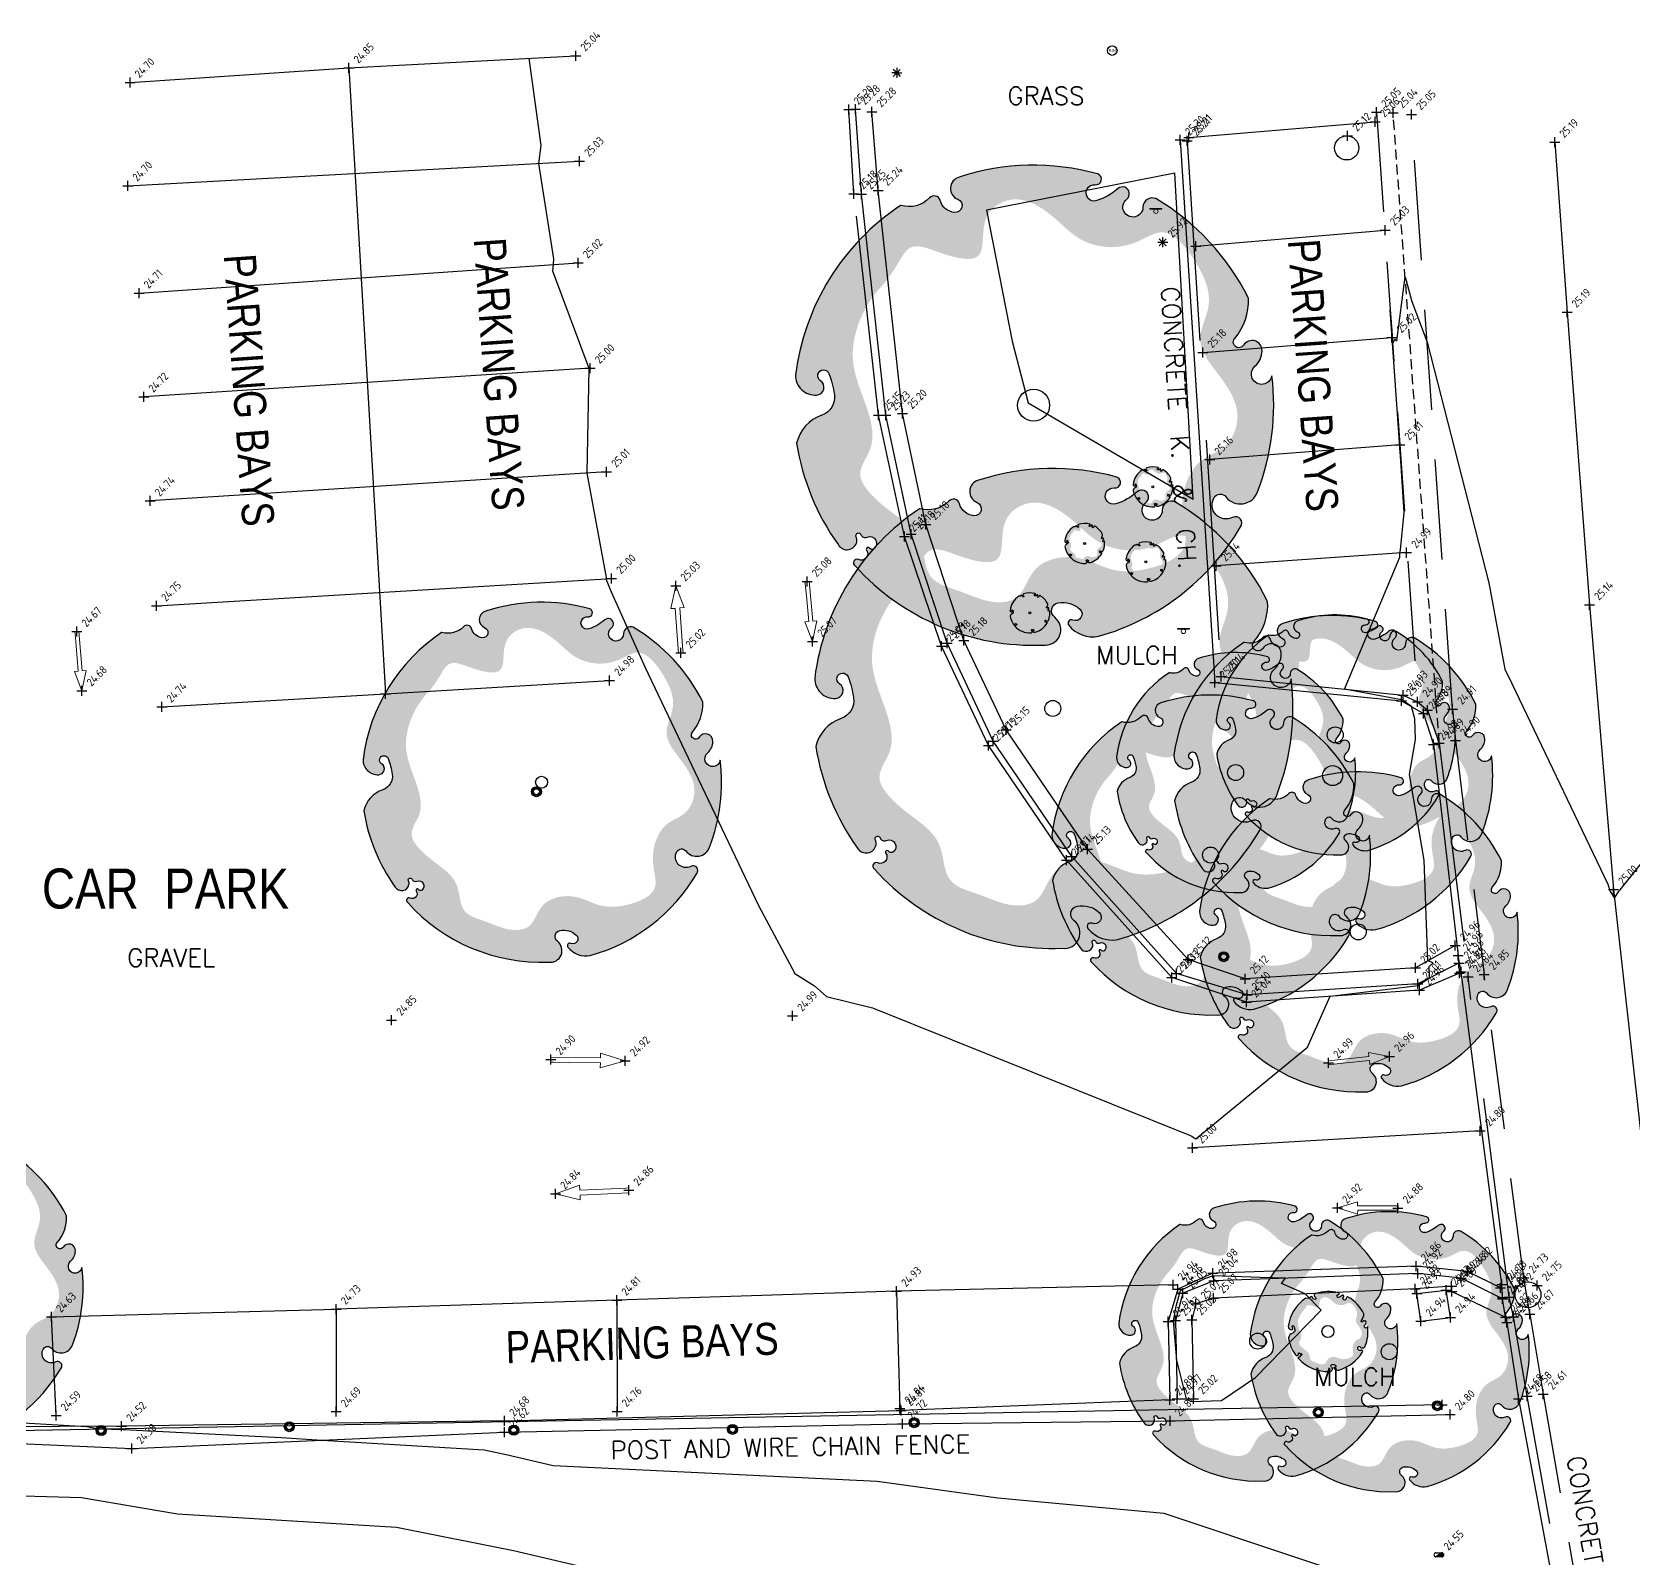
# Model space of a CAD drawing. Header units: metres. Extents: x 245957 to 247358, y 7418632 to 7419642.
# Drawn here: x 246220.2 to 246260.24, y 7419026.4 to 7419064.56 of the extents above; entities that cross this region are included whole.
import ezdxf
from ezdxf.enums import TextEntityAlignment as Align

# ---------------------------------------------------------------- set-up
doc = ezdxf.new("R2010")
doc.units = ezdxf.units.M
for name, pattern in [('DASHED', [0.75, 0.5, -0.25]), ('HIDDEN', [0.375, 0.25, -0.125]), ('PHANTOM', [2.5, 1.25, -0.25, 0.25, -0.25, 0.25, -0.25])]:
    doc.linetypes.add(name, pattern=pattern)
for name, color, linetype in [('-TEXT', 7, 'Continuous'), ('102_TOP_OF_BANK', 37, 'PHANTOM'), ('102_TOP_OF_BANK-L', 37, 'PHANTOM'), ('102_TOP_OF_BANK-S', 37, 'PHANTOM'), ('104_EXISTING_SURFACE-L', 35, 'Continuous'), ('104_EXISTING_SURFACE-S', 35, 'Continuous'), ('201_SINGLE_TREE-H', 63, 'Continuous'), ('201_SINGLE_TREE-S', 96, 'Continuous'), ('301_DRAIN_CONC-EARTH', 84, 'HIDDEN'), ('301_DRAIN_CONC-EARTH-S', 84, 'Continuous'), ('403_EDGE_OF_BITUMEN', 8, 'Continuous'), ('403_EDGE_OF_BITUMEN-L', 8, 'Continuous'), ('403_EDGE_OF_BITUMEN-S', 8, 'Continuous'), ('408_BACK_OF_KERB', 10, 'Continuous'), ('408_BACK_OF_KERB-L', 10, 'Continuous'), ('408_BACK_OF_KERB-S', 10, 'Continuous'), ('418_LANE_LINE_SOLID', 53, 'Continuous'), ('418_LANE_LINE_SOLID-L', 53, 'Continuous'), ('418_LANE_LINE_SOLID-S', 53, 'Continuous'), ('503_SIGN-S', 89, 'Continuous'), ('521_BOLLARD', 89, 'Continuous'), ('521_BOLLARD-S', 89, 'Continuous'), ('522_RUBBISH_BIN-S', 89, 'Continuous'), ('721_TELECOM_PIT-L', 7, 'Continuous'), ('721_TELECOM_PIT-S', 7, 'Continuous'), ('903_FENCE', 24, 'FENCELINE'), ('903_FENCE-S', 24, 'Continuous'), ('EX-LINEMARKING_(SLS)', 53, 'Continuous'), ('L301_DRAIN_CONC-EARTH-L', 255, 'Continuous'), ('Surface_Contours_Major', 4, 'Continuous'), ('Surface_Contours_Minor', 253, 'Continuous')]:
    doc.layers.add(name, color=color, linetype=linetype)
for name, color, linetype, true_color in [('406_LIP_OF_KERB', 7, 'HIDDEN', 0xff4100), ('406_LIP_OF_KERB-L', 7, 'HIDDEN', 0xff4100), ('406_LIP_OF_KERB-S', 7, 'HIDDEN', 0xff4100), ('407_INVERT_OF_KERB', 7, 'DASHED', 0xff4100), ('407_INVERT_OF_KERB-L', 7, 'DASHED', 0xff4100), ('407_INVERT_OF_KERB-S', 7, 'DASHED', 0xff4100), ('419_EDGE_OF_CONCRETE', 7, 'Continuous', 0xff4100), ('419_EDGE_OF_CONCRETE-L', 7, 'Continuous', 0xff4100), ('419_EDGE_OF_CONCRETE-S', 7, 'Continuous', 0xff4100), ('711_LIGHT_POLE-S', 7, 'Continuous', 0xffa500), ('748_SEWER_PIT_STRING', 7, 'Continuous', 0xfffd66), ('748_SEWER_PIT_STRING-L', 7, 'Continuous', 0xfffd66), ('748_SEWER_PIT_STRING-S', 7, 'Continuous', 0xfffd66), ('762_UNCLASSIFIED_PIT', 7, 'Continuous', 0xff64ac), ('762_UNCLASSIFIED_PIT-L', 7, 'Continuous', 0xff64ac), ('762_UNCLASSIFIED_PIT-S', 7, 'Continuous', 0xff64ac), ('765_UNCLASS_OBJECT-L', 7, 'Continuous', 0xff64ac), ('765_UNCLASS_OBJECT-S', 7, 'Continuous', 0xff64ac)]:
    doc.layers.add(name, color=color, linetype=linetype, true_color=true_color)
doc.styles.add('BOLD', font='ARIALN.TTF')
doc.styles.add('ISO', font='iso.shx')
doc.styles.add('ISO2.5', font='isocp.shx', dxfattribs={"height": 2.5})
doc.styles.get("Standard").update_dxf_attribs({"font": 'SIMPLEX.shx'})
doc.linetypes.add('FENCELINE', pattern='A,0.5,-0.2,["/",Standard,S=0.1,R=0,X=0,Y=-0.05],-0.25', length=0.95)

# ---------------------------------------------------------------- blocks, each defined once
blk = doc.blocks.new('721')
blk.add_hatch(color=256).paths.add_polyline_path([(-0.3, -0.2), (0.3, -0.2, 1), (0.3, 0.2)])
at = {"color": 0, "linetype": 'Continuous'}
for p, q in [((-0.3, 0.2), (0.3, 0.2)), ((0.3, -0.2), (-0.3, -0.2))]:
    blk.add_line(p, q, dxfattribs=at)
blk.add_line((0.3, 0.2), (-0.3, -0.2))
for centre, start, end in [((-0.3, 0), 90, 270), ((0.3, 0), 270, 90)]:
    blk.add_arc(centre, 0.2, start, end, dxfattribs=at)
blk = doc.blocks.new('CROSS')
at = {"color": 0, "linetype": 'Continuous'}
for p, q in [((-0.5, 0), (0.5, 0)), ((0, -0.5), (0, 0.5))]:
    blk.add_line(p, q, dxfattribs=at)
blk = doc.blocks.new('521')
at = {"layer": '521_BOLLARD', "color": 0}
for radius in [0.5, 0.39, 0.3]:
    blk.add_circle((0, 0), radius, dxfattribs=at)
blk = doc.blocks.new('503')
at = {"color": 0, "linetype": 'Continuous', "lineweight": 13}
for p, q in [((-0.51, 0.24), (0.49, 0.24)), ((-0.51, 0.18), (0.49, 0.18))]:
    blk.add_line(p, q, dxfattribs=at)
for p, q in [((-0.51, 0.24), (-0.51, 0.18)), ((0.49, 0.18), (0.49, 0.24))]:
    blk.add_line(p, q)
blk.add_circle((0, 0), 0.181, dxfattribs=at)
blk = doc.blocks.new('711')
blk.add_hatch(color=0).paths.add_polyline_path([(0.18, 0, 1), (-0.18, 0, 1)])
at = {"color": 0}
for p, q in [((-0.18, 0), (-0.5, 0)), ((-0.13, 0.13), (-0.35, 0.35)), ((0, 0.5), (0, 0.18)), ((0.13, 0.13), (0.35, 0.35)), ((0.18, 0), (0.5, 0)), ((-0.35, -0.35), (-0.13, -0.13)), ((0, -0.18), (0, -0.5)), ((0.13, -0.13), (0.35, -0.35))]:
    blk.add_line(p, q, dxfattribs=at)
blk.add_circle((0, 0), 0.177, dxfattribs=at)
blk = doc.blocks.new('522')
at = {"color": 0}
blk.add_circle((0, 0), 0.478, dxfattribs=at).dxf.unprotected_set("ltscale", 0)
at = {"color": 0, "style": 'ISO'}
blk.add_text('BIN', height=0.317, dxfattribs=at).set_placement((0, 0), align=Align.MIDDLE_CENTER)
blk = doc.blocks.new('765')
at = {"color": 0, "linetype": 'Continuous'}
for p, q in [((-0.5, 0), (0.5, 0)), ((-0.35, 0.35), (0.35, -0.35)), ((-0.35, -0.35), (0.35, 0.35)), ((0, -0.5), (0, 0.5))]:
    blk.add_line(p, q, dxfattribs=at)
blk = doc.blocks.new('201T')
at = {"layer": '201_SINGLE_TREE-S'}
blk.add_circle((0, 0), 0.5, dxfattribs=at)
blk = doc.blocks.new('201C')
at = {"layer": '201_SINGLE_TREE-H', "transparency": 33554534}
h = blk.add_hatch(color=256, dxfattribs=at)
h.paths.add_polyline_path([(-0.3717, -0.3344, 0.222926), (0.0196, -0.4996, 0.770799), (0.0439, -0.4417, -0.650302), (0.0511, -0.4116, -0.234737), (0.0964, -0.4247, -0.847312), (0.0816, -0.4475, 0.78443), (0.0732, -0.4583, 0.276934), (0.1352, -0.4813, 0.193599), (0.4309, -0.2536, 0.800435), (0.4144, -0.2337, -0.75216), (0.3757, -0.1925, -0.528914), (0.4006, -0.1909, 0.594112), (0.4663, -0.1804, 0.123805), (0.4962, 0.0616, -1.41759), (0.4607, 0.0811, 0.206906), (0.4758, 0.1133, 0.759729), (0.4374, 0.1252, -1.073307), (0.4187, 0.1392, 0.194379), (0.4474, 0.2231, 0.144612), (0.2544, 0.4304, 0.53339), (0.2277, 0.4128, -1.592592), (0.1939, 0.4293, 1.030038), (0.1758, 0.4513, -0.10361), (0.1314, 0.4262, -1.238487), (0.1282, 0.4593, 0.884725), (0.1336, 0.4818, 0.147549), (-0.1551, 0.4753, 0.71725), (-0.1579, 0.4291, -0.864032), (-0.1646, 0.4015, -0.310704), (-0.1946, 0.4266, 0.58143), (-0.2167, 0.4321, -0.281558), (-0.2766, 0.4162), (-0.2775, 0.4159, 0.217121), (-0.4959, 0.0634), (-0.4959, 0.0634, 0.440011), (-0.4522, 0.021, 0.723973), (-0.4442, 0.0516, -1.384648), (-0.4262, 0.0659, -0.051107), (-0.4149, 0.0223, -0.361502), (-0.441, -0.0208, 0.256822), (-0.4937, -0.0791, 0.116166), (-0.4065, -0.2911, 0.67803), (-0.3682, -0.2843, 0.170035), (-0.3696, -0.274, -1.054701), (-0.3596, -0.2696, 0.431903), (-0.3468, -0.2749, -0.910728), (-0.3329, -0.2993, -0.42046), (-0.3418, -0.2976, 1.007885), (-0.3479, -0.3018, -0.766634), (-0.3646, -0.3216, 0.938602), (-0.3717, -0.3344)])
edge = h.paths.add_edge_path(flags=16)
edge.add_spline(control_points=[(-0.3177, 0.2468), (-0.303, 0.2628), (-0.2856, 0.2893), (-0.256, 0.3411), (-0.1928, 0.3155), (-0.0921, 0.286), (-0.1162, 0.3941), (-0.0359, 0.4462), (0.0392, 0.3985), (0.1028, 0.3299), (0.1957, 0.3214), (0.2784, 0.3804), (0.3442, 0.2961), (0.3785, 0.2147), (0.3303, 0.1307), (0.3915, 0.0592), (0.4378, -0.0139), (0.4055, -0.0919), (0.3459, -0.1091), (0.3102, -0.1666), (0.3057, -0.2282), (0.3286, -0.3091), (0.2408, -0.3447), (0.1647, -0.3496), (0.103, -0.3142), (0.0463, -0.3153), (0.0047, -0.3356), (-0.0139, -0.3682), (-0.0327, -0.4069), (-0.0927, -0.4151), (-0.1463, -0.3868), (-0.23, -0.3665), (-0.2245, -0.2773), (-0.2864, -0.2294), (-0.3344, -0.1941), (-0.3737, -0.1409), (-0.3276, -0.0866), (-0.344, -0.0009), (-0.3866, 0.0828), (-0.3665, 0.1796), (-0.3359, 0.2271), (-0.3177, 0.2468)], knot_values=[0, 0, 0, 0, 0.064972, 0.101243, 0.15652, 0.245586, 0.324463, 0.387907, 0.486094, 0.554514, 0.671826, 0.728629, 0.823661, 0.919885, 0.989953, 1.075257, 1.171704, 1.23593, 1.293575, 1.346478, 1.426142, 1.479146, 1.570817, 1.644481, 1.712561, 1.774901, 1.807, 1.846291, 1.885582, 1.928182, 2.007036, 2.074591, 2.151638, 2.226455, 2.293426, 2.340744, 2.397548, 2.47317, 2.587294, 2.673595, 2.754259, 2.754259, 2.754259, 2.754259], degree=3, periodic=0)
at = {"layer": '201_SINGLE_TREE-S'}
blk.add_lwpolyline([(-0.3717, -0.3344, 0.222926), (0.0196, -0.4996, 0.770799), (0.0439, -0.4417, -0.650302), (0.0511, -0.4116, -0.234737), (0.0964, -0.4247, -0.847312), (0.0816, -0.4475, 0.78443), (0.0732, -0.4583, 0.276934), (0.1352, -0.4813, 0.193599), (0.4309, -0.2536, 0.800435), (0.4144, -0.2337, -0.75216), (0.3757, -0.1925, -0.528914), (0.4006, -0.1909, 0.594112), (0.4663, -0.1804, 0.123805), (0.4962, 0.0616, -1.41759), (0.4607, 0.0811, 0.206906), (0.4758, 0.1133, 0.759729), (0.4374, 0.1252, -1.073307), (0.4187, 0.1392, 0.194379), (0.4474, 0.2231, 0.144612), (0.2544, 0.4304, 0.53339), (0.2277, 0.4128, -1.592592), (0.1939, 0.4293, 1.030038), (0.1758, 0.4513, -0.10361), (0.1314, 0.4262, -1.238487), (0.1282, 0.4593, 0.884725), (0.1336, 0.4818, 0.147549), (-0.1551, 0.4753, 0.71725), (-0.1579, 0.4291, -0.864032), (-0.1646, 0.4015, -0.310704), (-0.1946, 0.4266, 0.58143), (-0.2167, 0.4321, -0.281558), (-0.2766, 0.4162), (-0.2775, 0.4159, 0.217121), (-0.4959, 0.0634), (-0.4959, 0.0634, 0.440011), (-0.4522, 0.021, 0.723973), (-0.4442, 0.0516, -1.384648), (-0.4262, 0.0659, -0.051107), (-0.4149, 0.0223, -0.361502), (-0.441, -0.0208, 0.256822), (-0.4937, -0.0791, 0.116166), (-0.4065, -0.2911, 0.67803), (-0.3682, -0.2843, 0.170035), (-0.3696, -0.274, -1.054701), (-0.3596, -0.2696, 0.431903), (-0.3468, -0.2749, -0.910728), (-0.3329, -0.2993, -0.42046), (-0.3418, -0.2976, 1.007885), (-0.3479, -0.3018, -0.766634), (-0.3646, -0.3216, 0.938602), (-0.3717, -0.3344)], format="xyb", dxfattribs=at)
blk = doc.blocks.new('CK')
at = {"layer": '-TEXT'}
blk.add_text('CONCRETE  K.  &  CH.', height=0.45, dxfattribs=at).set_placement((-0.032, -0.236), align=Align.CENTER)
blk = doc.blocks.new('GR')
at = {"layer": '-TEXT'}
blk.add_text('GRAVEL', height=0.45, dxfattribs=at).set_placement((0.042, -0.219), align=Align.CENTER)
blk = doc.blocks.new('G')
at = {"layer": '-TEXT'}
blk.add_text('GRASS', height=0.45, dxfattribs=at).set_placement((0.021, -0.235), align=Align.CENTER)
blk = doc.blocks.new('M')
at = {"layer": '-TEXT'}
blk.add_text('MULCH', height=0.45, dxfattribs=at).set_placement((0.021, -0.224), align=Align.CENTER)
blk = doc.blocks.new('T')
at = {"color": 0, "linetype": 'Continuous', "lineweight": 13}
for p, q in [((0, 0), (2.4, 0.36)), ((2.4, -0.36), (0, 0)), ((2.4, 0.36), (2.4, 0.12)), ((2.4, 0.12), (5.481, 0.12)), ((5.481, 0.12), (6.941, 0.12)), ((7.2, 0.12), (6.941, 0.12)), ((7.2, 0.12), (7.2, -0.12)), ((2.409, -0.12), (2.4, -0.36)), ((7.2, -0.12), (2.409, -0.12))]:
    blk.add_line(p, q, dxfattribs=at)

msp = doc.modelspace()

# ---------------------------------------------------------------- linework, layer by layer
at = {"layer": '102_TOP_OF_BANK', "ltscale": 20}
for p, q in [((246232.008, 7419029.567), (246241.96, 7419029.776)), ((246241.96, 7419029.776), (246248.646, 7419029.848)), ((246248.646, 7419029.848), (246255.641, 7419030.003)), ((246219.212, 7419029.309), (246222.693, 7419029.157)), ((246222.693, 7419029.157), (246232.008, 7419029.567))]:
    msp.add_line(p, q, dxfattribs=at)
at = {"layer": '301_DRAIN_CONC-EARTH'}
msp.add_line((246255.368, 7419046.789), (246254.218, 7419062.545), dxfattribs=at)
at = {"layer": '403_EDGE_OF_BITUMEN'}
for p, q in [((246232.011, 7419029.847), (246241.921, 7419030.105)), ((246248.641, 7419030.37), (246241.921, 7419030.105)), ((246222.44, 7419029.715), (246219.257, 7419029.696)), ((246232.011, 7419029.847), (246222.44, 7419029.715))]:
    msp.add_line(p, q, dxfattribs=at)
at = {"layer": '406_LIP_OF_KERB', "ltscale": 10}
for p, q in [((246253.802, 7419062.563), (246254.83, 7419047.825)), ((246255.701, 7419047.641), (246254.673, 7419062.505)), ((246255.701, 7419047.641), (246255.773, 7419046.852)), ((246255.773, 7419046.852), (246256.494, 7419041.004)), ((246257.482, 7419033.427), (246256.494, 7419041.004)), ((246257.63, 7419032.516), (246257.482, 7419033.427)), ((246257.63, 7419032.516), (246257.968, 7419030.514)), ((246257.968, 7419030.514), (246259.808, 7419019.914))]:
    msp.add_line(p, q, dxfattribs=at)
at = {"layer": '407_INVERT_OF_KERB', "ltscale": 10}
for p, q in [((246240.741, 7419060.521), (246240.618, 7419062.631)), ((246249.071, 7419061.847), (246249.919, 7419048.457)), ((246241.357, 7419054.99), (246240.741, 7419060.521)), ((246242.003, 7419051.958), (246241.357, 7419054.99)), ((246242.931, 7419049.212), (246242.003, 7419051.958)), ((246244.107, 7419046.726), (246242.931, 7419049.212)), ((246249.919, 7419048.457), (246254.466, 7419047.99)), ((246254.466, 7419047.99), (246254.83, 7419047.825)), ((246254.83, 7419047.825), (246255.079, 7419047.609)), ((246255.079, 7419047.609), (246255.368, 7419046.789)), ((246246.056, 7419043.86), (246244.107, 7419046.726)), ((246255.368, 7419046.789), (246256.091, 7419040.948)), ((246246.056, 7419043.86), (246248.684, 7419040.934)), ((246250.555, 7419040.316), (246248.684, 7419040.934)), ((246255.879, 7419041.04), (246254.877, 7419040.615)), ((246257.115, 7419032.943), (246256.091, 7419040.948)), ((246254.877, 7419040.615), (246250.555, 7419040.316)), ((246254.792, 7419033.718), (246249.71, 7419033.537)), ((246256.077, 7419033.585), (246254.792, 7419033.718)), ((246249.71, 7419033.537), (246248.839, 7419033.143)), ((246256.902, 7419033.174), (246256.077, 7419033.585)), ((246248.839, 7419033.143), (246248.594, 7419032.329)), ((246257.227, 7419032.45), (246257.115, 7419032.943)), ((246257.564, 7419030.463), (246257.227, 7419032.45)), ((246248.594, 7419032.329), (246248.641, 7419030.37)), ((246259.444, 7419019.894), (246257.564, 7419030.463))]:
    msp.add_line(p, q, dxfattribs=at)
at = {"layer": '408_BACK_OF_KERB'}
for p, q in [((246240.929, 7419060.515), (246240.784, 7419062.632)), ((246248.899, 7419061.868), (246249.758, 7419048.302)), ((246241.539, 7419054.984), (246240.929, 7419060.515)), ((246242.175, 7419052.015), (246241.539, 7419054.984)), ((246243.072, 7419049.288), (246242.175, 7419052.015)), ((246244.226, 7419046.834), (246243.072, 7419049.288)), ((246249.758, 7419048.302), (246254.423, 7419047.847)), ((246254.423, 7419047.847), (246254.98, 7419047.531)), ((246254.98, 7419047.531), (246255.229, 7419046.754)), ((246246.19, 7419043.958), (246244.226, 7419046.834)), ((246255.229, 7419046.754), (246255.84, 7419041.484)), ((246246.19, 7419043.958), (246248.8, 7419041.03)), ((246255.862, 7419041.285), (246254.831, 7419040.774)), ((246255.914, 7419041.069), (246255.84, 7419041.484)), ((246250.568, 7419040.501), (246248.8, 7419041.03)), ((246256.937, 7419033.254), (246255.914, 7419041.069)), ((246254.831, 7419040.774), (246250.568, 7419040.501)), ((246249.733, 7419033.347), (246248.961, 7419033.042)), ((246254.831, 7419033.533), (246249.733, 7419033.347)), ((246255.921, 7419033.413), (246254.831, 7419033.533)), ((246256.952, 7419032.895), (246255.921, 7419033.413)), ((246256.949, 7419032.928), (246256.937, 7419033.254)), ((246248.961, 7419033.042), (246248.782, 7419032.356)), ((246256.952, 7419032.895), (246256.949, 7419032.928)), ((246257.027, 7419032.441), (246256.952, 7419032.895)), ((246257.062, 7419032.31), (246257.027, 7419032.441)), ((246248.782, 7419032.356), (246248.821, 7419030.397)), ((246257.062, 7419032.31), (246257.353, 7419030.4)), ((246257.353, 7419030.4), (246259.31, 7419019.861))]:
    msp.add_line(p, q, dxfattribs=at)
at = {"layer": '418_LANE_LINE_SOLID'}
for p, q in [((246222.651, 7419063.306), (246228.122, 7419063.671)), ((246228.122, 7419063.671), (246233.789, 7419063.973)), ((246228.122, 7419063.671), (246229.039, 7419048.023)), ((246249.108, 7419061.925), (246253.767, 7419062.319)), ((246258.255, 7419061.808), (246258.563, 7419057.563)), ((246222.595, 7419060.723), (246233.884, 7419061.337)), ((246249.284, 7419059.21), (246254.017, 7419059.611)), ((246222.877, 7419058.04), (246233.851, 7419058.793)), ((246258.563, 7419057.563), (246259.124, 7419050.248)), ((246249.458, 7419056.553), (246254.189, 7419056.931)), ((246234.151, 7419056.161), (246222.995, 7419055.443)), ((246254.381, 7419054.248), (246249.633, 7419053.876)), ((246234.562, 7419053.567), (246223.154, 7419052.844)), ((246254.555, 7419051.55), (246249.798, 7419051.222)), ((246223.313, 7419050.218), (246234.683, 7419050.906)), ((246259.124, 7419050.248), (246259.724, 7419043.133)), ((246229.039, 7419048.023), (246234.632, 7419048.354)), ((246223.446, 7419047.693), (246229.039, 7419048.023)), ((246259.724, 7419043.133), (246260.403, 7419037.079)), ((246256.396, 7419037.097), (246249.204, 7419036.669)), ((246248.717, 7419033.245), (246241.808, 7419033.089)), ((246234.814, 7419032.862), (246227.802, 7419032.638)), ((246241.808, 7419033.089), (246234.814, 7419032.862)), ((246234.814, 7419032.862), (246234.823, 7419030.084)), ((246241.808, 7419033.089), (246241.887, 7419030.155)), ((246220.685, 7419032.445), (246227.802, 7419032.638)), ((246220.803, 7419029.98), (246220.685, 7419032.445)), ((246227.802, 7419032.638), (246227.801, 7419030.078))]:
    msp.add_line(p, q, dxfattribs=at)
at = {"layer": '419_EDGE_OF_CONCRETE'}
for p, q in [((246241.348, 7419060.605), (246241.188, 7419062.573)), ((246241.959, 7419055.031), (246241.348, 7419060.605)), ((246242.537, 7419052.254), (246241.959, 7419055.031)), ((246243.491, 7419049.352), (246242.537, 7419052.254)), ((246244.551, 7419047.119), (246243.491, 7419049.352)), ((246246.58, 7419044.139), (246244.551, 7419047.119)), ((246246.58, 7419044.139), (246249.099, 7419041.379)), ((246255.77, 7419041.734), (246254.776, 7419041.168)), ((246250.521, 7419040.901), (246249.099, 7419041.379)), ((246254.776, 7419041.168), (246250.521, 7419040.901)), ((246249.732, 7419032.918), (246249.286, 7419032.775)), ((246254.768, 7419033.149), (246249.732, 7419032.918)), ((246255.677, 7419033.215), (246254.768, 7419033.149)), ((246255.687, 7419033.079), (246255.677, 7419033.215)), ((246255.687, 7419033.079), (246257.027, 7419032.441)), ((246249.286, 7419032.775), (246249.186, 7419032.373)), ((246249.186, 7419032.373), (246249.226, 7419030.396)), ((246248.641, 7419030.37), (246248.821, 7419030.397)), ((246248.821, 7419030.397), (246249.226, 7419030.396))]:
    msp.add_line(p, q, dxfattribs=at)
at = {"layer": '748_SEWER_PIT_STRING'}
for centre, radius in [((246253.057, 7419061.667), 0.301), ((246257.588, 7419033.001), 0.324)]:
    msp.add_circle(centre, radius, dxfattribs=at)
at = {"layer": '762_UNCLASSIFIED_PIT'}
for p, q in [((246254.81, 7419033.031), (246255.547, 7419033.118)), ((246254.911, 7419032.342), (246254.81, 7419033.031)), ((246255.648, 7419032.429), (246255.547, 7419033.118)), ((246254.911, 7419032.342), (246255.648, 7419032.429))]:
    msp.add_line(p, q, dxfattribs=at)
at = {"layer": '903_FENCE', "ltscale": 20}
msp.add_line((246255.447, 7419030.25), (246217.058, 7419029.549), dxfattribs=at)
at = {"layer": 'Surface_Contours_Major'}
for points, elevation in [([(246232.62, 7419063.91), (246232.917, 7419061.728), (246232.86, 7419061.281), (246233.231, 7419058.899), (246233.223, 7419058.75), (246233.213, 7419058.595), (246234.121, 7419056.158), (246234.119, 7419056.15), (246234.067, 7419053.535), (246234.547, 7419050.928), (246234.546, 7419050.897), (246234.677, 7419050.573), (246235.516, 7419048.694), (246238.361, 7419042.732), (246239.267, 7419041.03), (246239.754, 7419040.721), (246240.058, 7419040.453), (246241.21, 7419040.174), (246249.167, 7419036.974), (246249.291, 7419036.901), (246252.077, 7419039.188), (246252.643, 7419040.46), (246254.844, 7419040.732), (246254.939, 7419040.801), (246255.128, 7419040.92), (246255.119, 7419041.204), (246255.214, 7419041.298), (246255.085, 7419041.344), (246254.995, 7419043.867), (246254.625, 7419046.002), (246254.779, 7419046.881), (246254.757, 7419047.394), (246254.675, 7419047.704), (246254.47, 7419047.844), (246254.43, 7419047.87), (246253.005, 7419048.14), (246254.385, 7419051.436), (246254.388, 7419051.538), (246254.398, 7419051.624), (246254.491, 7419052.55), (246254.419, 7419053.717), (246254.147, 7419057.623), (246254.213, 7419056.776), (246254.259, 7419056.886), (246254.309, 7419056.846), (246254.518, 7419058.446), (246254.688, 7419057.83), (246255.067, 7419056.813), (246256.612, 7419050.796), (246257.01, 7419048.637), (246257.182, 7419048.279), (246259.581, 7419043.267), (246259.645, 7419043.08), (246259.749, 7419042.916), (246259.857, 7419043.091), (246259.89, 7419043.119), (246261.821, 7419045.535)], 25), ([(246218.802, 7419028.006), (246221.441, 7419027.934), (246223.837, 7419027.523), (246229.311, 7419027.194), (246232.236, 7419026.604), (246238.523, 7419025.135)], 24)]:
    msp.add_lwpolyline(points, dxfattribs=dict(at, elevation=elevation))
at = {"layer": 'Surface_Contours_Major', "elevation": 25}
msp.add_lwpolyline([(246250.892, 7419033.431), (246249.718, 7419033.476), (246249.5, 7419033.398), (246248.894, 7419033.097), (246248.79, 7419032.709), (246248.718, 7419032.346), (246248.803, 7419031.366), (246249.047, 7419030.396), (246249.16, 7419030.333), (246249.925, 7419030.353), (246250.78, 7419030.928), (246252.419, 7419032.619), (246252.016, 7419033.022), (246251.429, 7419033.28), (246251.526, 7419033.411)], close=True, dxfattribs=at)
at = {"layer": 'Surface_Contours_Minor', "elevation": 25.5}
msp.add_lwpolyline([(246249.219, 7419052.885), (246248.758, 7419061.038), (246244.057, 7419060.111), (246244.701, 7419056.834), (246245.094, 7419055.299)], close=True, dxfattribs=at)
at = {"layer": 'Surface_Contours_Minor', "elevation": 24.5}
msp.add_lwpolyline([(246219.842, 7419029.803), (246221.566, 7419029.709), (246221.888, 7419029.645), (246222.479, 7419029.631), (246226.433, 7419029.434), (246227.444, 7419029.366), (246231.503, 7419029.122), (246232.051, 7419029.011), (246233.23, 7419028.736), (246241.322, 7419028.34), (246244.339, 7419027.926), (246248.485, 7419027.541), (246255.122, 7419025.32)], dxfattribs=at)

# ---------------------------------------------------------------- block references
at = {"layer": '-TEXT'}
for name, p in [('G', (246245.521, 7419062.979)), ('M', (246247.797, 7419048.985)), ('GR', (246223.637, 7419041.419)), ('M', (246253.244, 7419030.947))]:
    msp.add_blockref(name, p, dxfattribs=at)
for p, rotation in [((246248.877, 7419054.641, -26.5), 273.5843111300367), ((246259.397, 7419025.454), 279.8518847396834)]:
    msp.add_blockref('CK', p, dxfattribs=dict(at, rotation=rotation))
at = {"layer": '102_TOP_OF_BANK-S', "xscale": 0.25, "yscale": 0.25, "zscale": 0.25}
for p in [(246255.641, 7419030.003), (246232.008, 7419029.567), (246241.96, 7419029.776), (246248.646, 7419029.848), (246222.693, 7419029.157)]:
    msp.add_blockref('CROSS', p, dxfattribs=at)
at = {"layer": '104_EXISTING_SURFACE-S', "xscale": 0.25, "yscale": 0.25, "zscale": 0.25}
for p in [(246239.21, 7419039.972), (246229.189, 7419039.866)]:
    msp.add_blockref('CROSS', p, dxfattribs=at)
at = {"layer": '201_SINGLE_TREE-S'}
for name, p, xscale, yscale, zscale in [('201C', (246245.233, 7419055.235), 12, 12, 12), ('201T', (246245.233, 7419055.235), 0.8, 0.8, 0.8), ('201C', (246245.713, 7419047.655), 12, 12, 12), ('201T', (246248.214, 7419053.193), 0.05, 0.05, 0.05), ('201T', (246246.508, 7419051.782), 0.05, 0.05, 0.05), ('201T', (246248.037, 7419051.319), 0.05, 0.05, 0.05), ('201C', (246232.937, 7419045.811), 9, 9, 9), ('201T', (246245.139, 7419050.045), 0.05, 0.05, 0.05), ('201C', (246252.706, 7419045.977), 8, 8, 8), ('201C', (246252.77, 7419046.994), 6, 6, 6), ('201C', (246250.282, 7419046.054), 6, 6, 6), ('201C', (246249.656, 7419043.992), 8, 8, 8), ('201T', (246245.713, 7419047.655), 0.4, 0.4, 0.4), ('201T', (246252.77, 7419046.994), 0.4, 0.4, 0.4), ('201C', (246253.346, 7419042.071), 8, 8, 8), ('201T', (246250.282, 7419046.054), 0.4, 0.4, 0.4), ('201T', (246252.706, 7419045.977), 0.5, 0.5, 0.5), ('201T', (246232.937, 7419045.811), 0.3, 0.3, 0.3), ('201T', (246249.656, 7419043.992), 0.4, 0.4, 0.4), ('201T', (246253.346, 7419042.071), 0.4, 0.4, 0.4), ('201C', (246217.481, 7419033.19), 8, 8, 8), ('201C', (246250.833, 7419031.842), 7, 7, 7), ('201C', (246254.12, 7419031.577), 7, 7, 7), ('201C', (246252.589, 7419032.081), 2, 2, 2), ('201T', (246250.833, 7419031.842), 0.4, 0.4, 0.4), ('201T', (246252.589, 7419032.081), 0.3, 0.3, 0.3), ('201T', (246254.12, 7419031.577), 0.4, 0.4, 0.4)]:
    msp.add_blockref(name, p, dxfattribs=dict(at, xscale=xscale, yscale=yscale, zscale=zscale))
for p in [(246248.214, 7419053.193), (246246.508, 7419051.782), (246248.037, 7419051.319), (246245.139, 7419050.045)]:
    msp.add_blockref('201C', p, dxfattribs=at)
at = {"layer": '301_DRAIN_CONC-EARTH-S', "xscale": 0.25, "yscale": 0.25, "zscale": 0.25}
msp.add_blockref('CROSS', (246254.218, 7419062.545), dxfattribs=at)
at = {"layer": '403_EDGE_OF_BITUMEN-S', "xscale": 0.25, "yscale": 0.25, "zscale": 0.25}
for p in [(246241.921, 7419030.105), (246222.44, 7419029.715), (246232.011, 7419029.847)]:
    msp.add_blockref('CROSS', p, dxfattribs=at)
at = {"layer": '406_LIP_OF_KERB-S', "xscale": 0.25, "yscale": 0.25, "zscale": 0.25}
for p in [(246255.701, 7419047.641), (246255.773, 7419046.852), (246256.494, 7419041.004), (246257.482, 7419033.427), (246257.63, 7419032.516), (246257.968, 7419030.514)]:
    msp.add_blockref('CROSS', p, dxfattribs=at)
at = {"layer": '407_INVERT_OF_KERB-S', "xscale": 0.25, "yscale": 0.25, "zscale": 0.25}
for p in [(246240.618, 7419062.631), (246249.071, 7419061.847), (246240.741, 7419060.521), (246241.357, 7419054.99), (246242.003, 7419051.958), (246242.931, 7419049.212), (246249.919, 7419048.457), (246254.466, 7419047.99), (246254.83, 7419047.825), (246255.079, 7419047.609), (246244.107, 7419046.726), (246255.368, 7419046.789), (246246.056, 7419043.86), (246248.684, 7419040.934), (246255.879, 7419041.04), (246256.091, 7419040.948), (246254.877, 7419040.615), (246250.555, 7419040.316), (246249.71, 7419033.537), (246254.792, 7419033.718), (246256.077, 7419033.585), (246248.839, 7419033.143), (246256.902, 7419033.174), (246257.115, 7419032.943), (246248.594, 7419032.329), (246257.227, 7419032.45), (246248.641, 7419030.37), (246257.564, 7419030.463)]:
    msp.add_blockref('CROSS', p, dxfattribs=at)
at = {"layer": '408_BACK_OF_KERB-S', "xscale": 0.25, "yscale": 0.25, "zscale": 0.25}
for p in [(246240.784, 7419062.632), (246248.899, 7419061.868), (246240.929, 7419060.515), (246241.539, 7419054.984), (246242.175, 7419052.015), (246243.072, 7419049.288), (246249.758, 7419048.302), (246254.423, 7419047.847), (246254.98, 7419047.531), (246244.226, 7419046.834), (246255.229, 7419046.754), (246246.19, 7419043.958), (246255.84, 7419041.484), (246255.862, 7419041.285), (246248.8, 7419041.03), (246254.831, 7419040.774), (246255.914, 7419041.069), (246250.568, 7419040.501), (246254.831, 7419033.533), (246249.733, 7419033.347), (246255.921, 7419033.413), (246256.937, 7419033.254), (246248.961, 7419033.042), (246256.949, 7419032.928), (246256.952, 7419032.895), (246248.782, 7419032.356), (246257.062, 7419032.31), (246248.821, 7419030.397), (246257.353, 7419030.4)]:
    msp.add_blockref('CROSS', p, dxfattribs=at)
at = {"layer": '418_LANE_LINE_SOLID-S', "xscale": 0.25, "yscale": 0.25, "zscale": 0.25}
for p in [(246233.789, 7419063.973), (246228.122, 7419063.671), (246222.651, 7419063.306), (246253.767, 7419062.319), (246249.108, 7419061.925), (246258.255, 7419061.808), (246233.884, 7419061.337), (246222.595, 7419060.723), (246254.017, 7419059.611), (246249.284, 7419059.21), (246233.851, 7419058.793), (246222.877, 7419058.04), (246258.563, 7419057.563), (246254.189, 7419056.931), (246249.458, 7419056.553), (246234.151, 7419056.161), (246222.995, 7419055.443), (246254.381, 7419054.248), (246234.562, 7419053.567), (246249.633, 7419053.876), (246223.154, 7419052.844), (246254.555, 7419051.55), (246249.798, 7419051.222), (246234.683, 7419050.906), (246239.572, 7419050.829), (246236.289, 7419050.725), (246223.313, 7419050.218), (246259.124, 7419050.248), (246221.323, 7419049.579), (246239.709, 7419049.333), (246236.417, 7419049.043), (246234.632, 7419048.354), (246221.451, 7419048.099), (246229.039, 7419048.023), (246223.446, 7419047.693), (246259.724, 7419043.133), (246233.168, 7419038.879), (246235.027, 7419038.845), (246252.604, 7419038.798), (246254.125, 7419038.958), (246256.396, 7419037.097), (246249.204, 7419036.669), (246233.285, 7419035.525), (246235.113, 7419035.611), (246252.826, 7419035.169), (246254.339, 7419035.168), (246248.717, 7419033.245), (246234.814, 7419032.862), (246241.808, 7419033.089), (246220.685, 7419032.445), (246227.802, 7419032.638), (246220.803, 7419029.98), (246227.801, 7419030.078), (246234.823, 7419030.084), (246241.887, 7419030.155)]:
    msp.add_blockref('CROSS', p, dxfattribs=at)
at = {"layer": '419_EDGE_OF_CONCRETE-S', "xscale": 0.25, "yscale": 0.25, "zscale": 0.25}
for p in [(246241.188, 7419062.573), (246253.802, 7419062.563), (246254.673, 7419062.505), (246241.348, 7419060.605), (246241.959, 7419055.031), (246242.537, 7419052.254), (246243.491, 7419049.352), (246244.551, 7419047.119), (246246.58, 7419044.139), (246255.77, 7419041.734), (246249.099, 7419041.379), (246254.776, 7419041.168), (246250.521, 7419040.901), (246254.768, 7419033.149), (246255.677, 7419033.215), (246249.286, 7419032.775), (246249.732, 7419032.918), (246255.687, 7419033.079), (246249.186, 7419032.373), (246257.027, 7419032.441), (246249.226, 7419030.396)]:
    msp.add_blockref('CROSS', p, dxfattribs=at)
at = {"layer": '503_SIGN-S', "xscale": 0.3, "yscale": 0.3, "zscale": 0.3}
for p in [(246248.288, 7419060.085), (246248.978, 7419049.583)]:
    msp.add_blockref('503', p, dxfattribs=at)
at = {"layer": '521_BOLLARD-S', "xscale": 0.25, "yscale": 0.25, "zscale": 0.25}
for p in [(246232.808, 7419045.575), (246249.983, 7419041.45), (246252.347, 7419030.062), (246255.323, 7419030.227), (246221.93, 7419029.607), (246226.632, 7419029.702), (246232.241, 7419029.616), (246237.708, 7419029.636), (246242.247, 7419029.802)]:
    msp.add_blockref('521', p, dxfattribs=at)
at = {"layer": '522_RUBBISH_BIN-S', "xscale": 0.25, "yscale": 0.25, "zscale": 0.25}
msp.add_blockref('522', (246247.198, 7419064.101), dxfattribs=at)
at = {"layer": '711_LIGHT_POLE-S', "xscale": 0.25, "yscale": 0.25, "zscale": 0.25}
msp.add_blockref('711', (246241.813, 7419063.543), dxfattribs=at)
at = {"layer": '721_TELECOM_PIT-S', "xscale": 0.25, "yscale": 0.25, "zscale": 0.25}
msp.add_blockref('721', (246255.36, 7419026.499), dxfattribs=at)
at = {"layer": '748_SEWER_PIT_STRING-S', "xscale": 0.25, "yscale": 0.25, "zscale": 0.25}
for p in [(246253.081, 7419061.967), (246257.819, 7419033.229)]:
    msp.add_blockref('CROSS', p, dxfattribs=at)
at = {"layer": '762_UNCLASSIFIED_PIT-S', "xscale": 0.25, "yscale": 0.25, "zscale": 0.25}
for p in [(246255.547, 7419033.118), (246254.81, 7419033.031), (246254.911, 7419032.342), (246255.648, 7419032.429)]:
    msp.add_blockref('CROSS', p, dxfattribs=at)
at = {"layer": '765_UNCLASS_OBJECT-S', "xscale": 0.25, "yscale": 0.25, "zscale": 0.25}
msp.add_blockref('765', (246248.461, 7419059.31), dxfattribs=at)
at = {"layer": '903_FENCE-S', "xscale": 0.25, "yscale": 0.25, "zscale": 0.25}
msp.add_blockref('CROSS', (246255.447, 7419030.25), dxfattribs=at)
at = {"layer": 'EX-LINEMARKING_(SLS)', "lineweight": 30}
for p, xscale, yscale, zscale, rotation in [((246236.289, 7419050.725), 0.2341657155210685, 0.468331431042137, 0.468331431042137, 274.3470522780833), ((246239.709, 7419049.333), 0.208712835267466, 0.417425670534932, 0.417425670534932, 95.2256777064713), ((246221.451, 7419048.099), 0.2062820908747898, 0.4125641817495795, 0.4125641817495795, 94.93595141403146), ((246235.027, 7419038.845), 0.258141268096532, 0.516282536193064, 0.516282536193064, 178.9418312181734), ((246254.125, 7419038.958), 0.2124078374229315, 0.424815674845863, 0.424815674845863, 186.0012320073683), ((246233.285, 7419035.525), 0.2542128586605055, 0.5084257173210109, 0.5084257173210109, 2.684341399954375), ((246252.826, 7419035.169), 0.210232104474854, 0.420464208949708, 0.420464208949708, 359.972381133161)]:
    msp.add_blockref('T', p, dxfattribs=dict(at, xscale=xscale, yscale=yscale, zscale=zscale, rotation=rotation))

# ---------------------------------------------------------------- texts
at = {"layer": '-TEXT', "style": 'BOLD'}
for rotation, p in [(273.9899, (246231.476, 7419055.988)), (273.9899, (246251.823, 7419055.956)), (273.9899, (246225.23, 7419055.587)), (1.8613, (246235.462, 7419031.397))]:
    msp.add_text('PARKING BAYS', height=0.8, rotation=rotation, dxfattribs=at).set_placement(p, align=Align.CENTER)
msp.add_text('CAR  PARK', height=1, dxfattribs=at).set_placement((246223.537, 7419042.655), align=Align.CENTER)
at = {"layer": '-TEXT'}
msp.add_text('POST AND WIRE CHAIN FENCE', height=0.45, rotation=1.0458, dxfattribs=at).set_placement((246239.157, 7419029.192), align=Align.MIDDLE_CENTER)
at = {"layer": '102_TOP_OF_BANK-L', "style": 'ISO2.5'}
for s, p in [('24.81', (246248.814, 7419030.015)), ('24.80', (246255.809, 7419030.171)), ('24.62', (246232.175, 7419029.735)), ('24.72', (246242.128, 7419029.943)), ('24.38', (246222.861, 7419029.325))]:
    msp.add_text(s, height=0.2, rotation=45, dxfattribs=at).set_placement(p, align=Align.MIDDLE_LEFT)
at = {"layer": '104_EXISTING_SURFACE-L', "style": 'ISO2.5'}
for s, p in [('24.85', (246229.357, 7419040.033)), ('24.99', (246239.377, 7419040.139))]:
    msp.add_text(s, height=0.2, rotation=45, dxfattribs=at).set_placement(p, align=Align.MIDDLE_LEFT)
at = {"layer": '403_EDGE_OF_BITUMEN-L', "style": 'ISO2.5'}
for s, p in [('24.68', (246232.179, 7419030.014)), ('24.81', (246242.089, 7419030.272)), ('24.52', (246222.608, 7419029.882))]:
    msp.add_text(s, height=0.2, rotation=45, dxfattribs=at).set_placement(p, align=Align.MIDDLE_LEFT)
at = {"layer": '406_LIP_OF_KERB-L', "style": 'ISO2.5'}
for s, p in [('24.91', (246255.869, 7419047.808)), ('24.90', (246255.94, 7419047.02)), ('24.85', (246256.662, 7419041.172)), ('24.73', (246257.65, 7419033.595)), ('24.67', (246257.797, 7419032.683)), ('24.61', (246258.135, 7419030.681))]:
    msp.add_text(s, height=0.2, rotation=45, dxfattribs=at).set_placement(p, align=Align.MIDDLE_LEFT)
at = {"layer": '407_INVERT_OF_KERB-L', "style": 'ISO2.5'}
for s, p in [('25.20', (246240.785, 7419062.798)), ('25.21', (246249.239, 7419062.015)), ('25.18', (246240.908, 7419060.688)), ('25.15', (246241.525, 7419055.157)), ('25.11', (246242.17, 7419052.125)), ('25.09', (246243.098, 7419049.379)), ('25.14', (246250.086, 7419048.624)), ('24.93', (246254.633, 7419048.158)), ('24.90', (246254.998, 7419047.993)), ('24.89', (246255.246, 7419047.776)), ('25.07', (246244.274, 7419046.894)), ('24.89', (246255.535, 7419046.956)), ('25.07', (246246.223, 7419044.027)), ('24.87', (246256.046, 7419041.207)), ('25.03', (246248.851, 7419041.101)), ('24.84', (246256.258, 7419041.116)), ('25.04', (246250.722, 7419040.484)), ('24.96', (246255.044, 7419040.783)), ('24.98', (246249.878, 7419033.705)), ('24.86', (246254.959, 7419033.885)), ('24.82', (246256.245, 7419033.753)), ('24.96', (246249.006, 7419033.311)), ('24.80', (246257.07, 7419033.342)), ('24.72', (246257.282, 7419033.111)), ('24.94', (246248.761, 7419032.496)), ('24.66', (246257.395, 7419032.618)), ('24.89', (246248.808, 7419030.537)), ('24.58', (246257.731, 7419030.63))]:
    msp.add_text(s, height=0.2, rotation=45, dxfattribs=at).set_placement(p, align=Align.MIDDLE_LEFT)
at = {"layer": '408_BACK_OF_KERB-L', "style": 'ISO2.5'}
for s, p in [('25.28', (246240.951, 7419062.799)), ('25.30', (246249.067, 7419062.035)), ('25.25', (246241.096, 7419060.683)), ('25.23', (246241.706, 7419055.152)), ('25.18', (246242.343, 7419052.182)), ('25.18', (246243.239, 7419049.456)), ('25.20', (246249.926, 7419048.469)), ('25.01', (246254.59, 7419048.015)), ('24.98', (246255.147, 7419047.698)), ('25.15', (246244.393, 7419047.001)), ('24.98', (246255.397, 7419046.921)), ('25.14', (246246.357, 7419044.126)), ('24.98', (246256.008, 7419041.652)), ('24.96', (246256.03, 7419041.452)), ('24.88', (246256.082, 7419041.237)), ('25.13', (246248.967, 7419041.198)), ('25.01', (246254.998, 7419040.941)), ('25.10', (246250.735, 7419040.668)), ('24.92', (246254.999, 7419033.7)), ('25.05', (246249.128, 7419033.209)), ('25.04', (246249.9, 7419033.514)), ('24.88', (246256.088, 7419033.58)), ('24.78', (246257.104, 7419033.421)), ('24.83', (246257.116, 7419033.096)), ('24.85', (246257.119, 7419033.063)), ('25.03', (246248.95, 7419032.523)), ('24.79', (246257.23, 7419032.477)), ('24.97', (246248.989, 7419030.564)), ('24.68', (246257.52, 7419030.567))]:
    msp.add_text(s, height=0.2, rotation=45, dxfattribs=at).set_placement(p, align=Align.MIDDLE_LEFT)
at = {"layer": '418_LANE_LINE_SOLID-L', "style": 'ISO2.5'}
for s, p in [('25.04', (246233.957, 7419064.14)), ('24.85', (246228.29, 7419063.838)), ('24.70', (246222.818, 7419063.474)), ('25.06', (246253.935, 7419062.486)), ('25.21', (246249.275, 7419062.092)), ('25.19', (246258.422, 7419061.975)), ('25.03', (246234.051, 7419061.504)), ('24.70', (246222.762, 7419060.89)), ('25.03', (246254.185, 7419059.778)), ('25.02', (246234.018, 7419058.961)), ('24.71', (246223.044, 7419058.208)), ('25.19', (246258.73, 7419057.73)), ('25.02', (246254.356, 7419057.098)), ('25.18', (246249.625, 7419056.72)), ('25.00', (246234.318, 7419056.328)), ('24.72', (246223.162, 7419055.61)), ('25.16', (246249.8, 7419054.043)), ('25.01', (246254.548, 7419054.415)), ('25.01', (246234.729, 7419053.734)), ('24.74', (246223.322, 7419053.011)), ('24.99', (246254.722, 7419051.717)), ('25.14', (246249.965, 7419051.389)), ('25.00', (246234.85, 7419051.073)), ('25.03', (246236.457, 7419050.892)), ('25.08', (246239.739, 7419050.996)), ('24.75', (246223.48, 7419050.385)), ('25.14', (246259.291, 7419050.415)), ('24.67', (246221.49, 7419049.746)), ('25.07', (246239.876, 7419049.5)), ('25.02', (246236.585, 7419049.211)), ('24.98', (246234.8, 7419048.521)), ('24.68', (246221.618, 7419048.266)), ('24.74', (246223.613, 7419047.86)), ('25.00', (246259.891, 7419043.3)), ('24.90', (246233.336, 7419039.046)), ('24.92', (246235.194, 7419039.012)), ('24.99', (246252.771, 7419038.965)), ('24.96', (246254.292, 7419039.125)), ('24.80', (246256.563, 7419037.264)), ('25.00', (246249.371, 7419036.836)), ('24.84', (246233.452, 7419035.692)), ('24.86', (246235.28, 7419035.778)), ('24.92', (246252.993, 7419035.336)), ('24.88', (246254.507, 7419035.335)), ('24.93', (246241.975, 7419033.256)), ('24.94', (246248.885, 7419033.412)), ('24.73', (246227.969, 7419032.806)), ('24.81', (246234.982, 7419033.03)), ('24.63', (246220.853, 7419032.612)), ('24.59', (246220.971, 7419030.147)), ('24.69', (246227.969, 7419030.245)), ('24.76', (246234.99, 7419030.251)), ('24.84', (246242.055, 7419030.323))]:
    msp.add_text(s, height=0.2, rotation=45, dxfattribs=at).set_placement(p, align=Align.MIDDLE_LEFT)
at = {"layer": '419_EDGE_OF_CONCRETE-L', "style": 'ISO2.5'}
for s, p in [('25.28', (246241.355, 7419062.74)), ('25.05', (246253.97, 7419062.73)), ('25.05', (246254.84, 7419062.673)), ('25.24', (246241.515, 7419060.772)), ('25.20', (246242.126, 7419055.198)), ('25.18', (246242.704, 7419052.421)), ('25.18', (246243.658, 7419049.52)), ('25.15', (246244.719, 7419047.286)), ('25.13', (246246.748, 7419044.306)), ('24.96', (246255.937, 7419041.902)), ('25.12', (246249.266, 7419041.547)), ('25.02', (246254.943, 7419041.336)), ('25.12', (246250.688, 7419041.069)), ('24.92', (246254.935, 7419033.316)), ('24.89', (246255.844, 7419033.383)), ('24.89', (246255.854, 7419033.247)), ('25.07', (246249.453, 7419032.942)), ('25.07', (246249.9, 7419033.086)), ('25.05', (246249.353, 7419032.541)), ('24.82', (246257.194, 7419032.609)), ('25.02', (246249.393, 7419030.564))]:
    msp.add_text(s, height=0.2, rotation=45, dxfattribs=at).set_placement(p, align=Align.MIDDLE_LEFT)
at = {"layer": '721_TELECOM_PIT-L', "style": 'ISO2.5'}
msp.add_text('24.55', height=0.2, rotation=45, dxfattribs=at).set_placement((246255.528, 7419026.666), align=Align.MIDDLE_LEFT)
at = {"layer": '748_SEWER_PIT_STRING-L', "style": 'ISO2.5'}
for s, p in [('25.12', (246253.248, 7419062.134)), ('24.75', (246257.986, 7419033.397))]:
    msp.add_text(s, height=0.2, rotation=45, dxfattribs=at).set_placement(p, align=Align.MIDDLE_LEFT)
at = {"layer": '762_UNCLASSIFIED_PIT-L', "style": 'ISO2.5'}
for s, p in [('24.93', (246254.977, 7419033.198)), ('24.93', (246255.715, 7419033.286)), ('24.94', (246255.078, 7419032.509)), ('24.94', (246255.815, 7419032.596))]:
    msp.add_text(s, height=0.2, rotation=45, dxfattribs=at).set_placement(p, align=Align.MIDDLE_LEFT)
at = {"layer": '765_UNCLASS_OBJECT-L', "style": 'ISO2.5'}
msp.add_text('25.92', height=0.2, rotation=45, dxfattribs=at).set_placement((246248.629, 7419059.477), align=Align.MIDDLE_LEFT)
at = {"layer": 'L301_DRAIN_CONC-EARTH-L', "style": 'ISO2.5'}
msp.add_text('25.04', height=0.2, rotation=45, dxfattribs=at).set_placement((246254.386, 7419062.713), align=Align.MIDDLE_LEFT)

doc.saveas('drawing.dxf')
